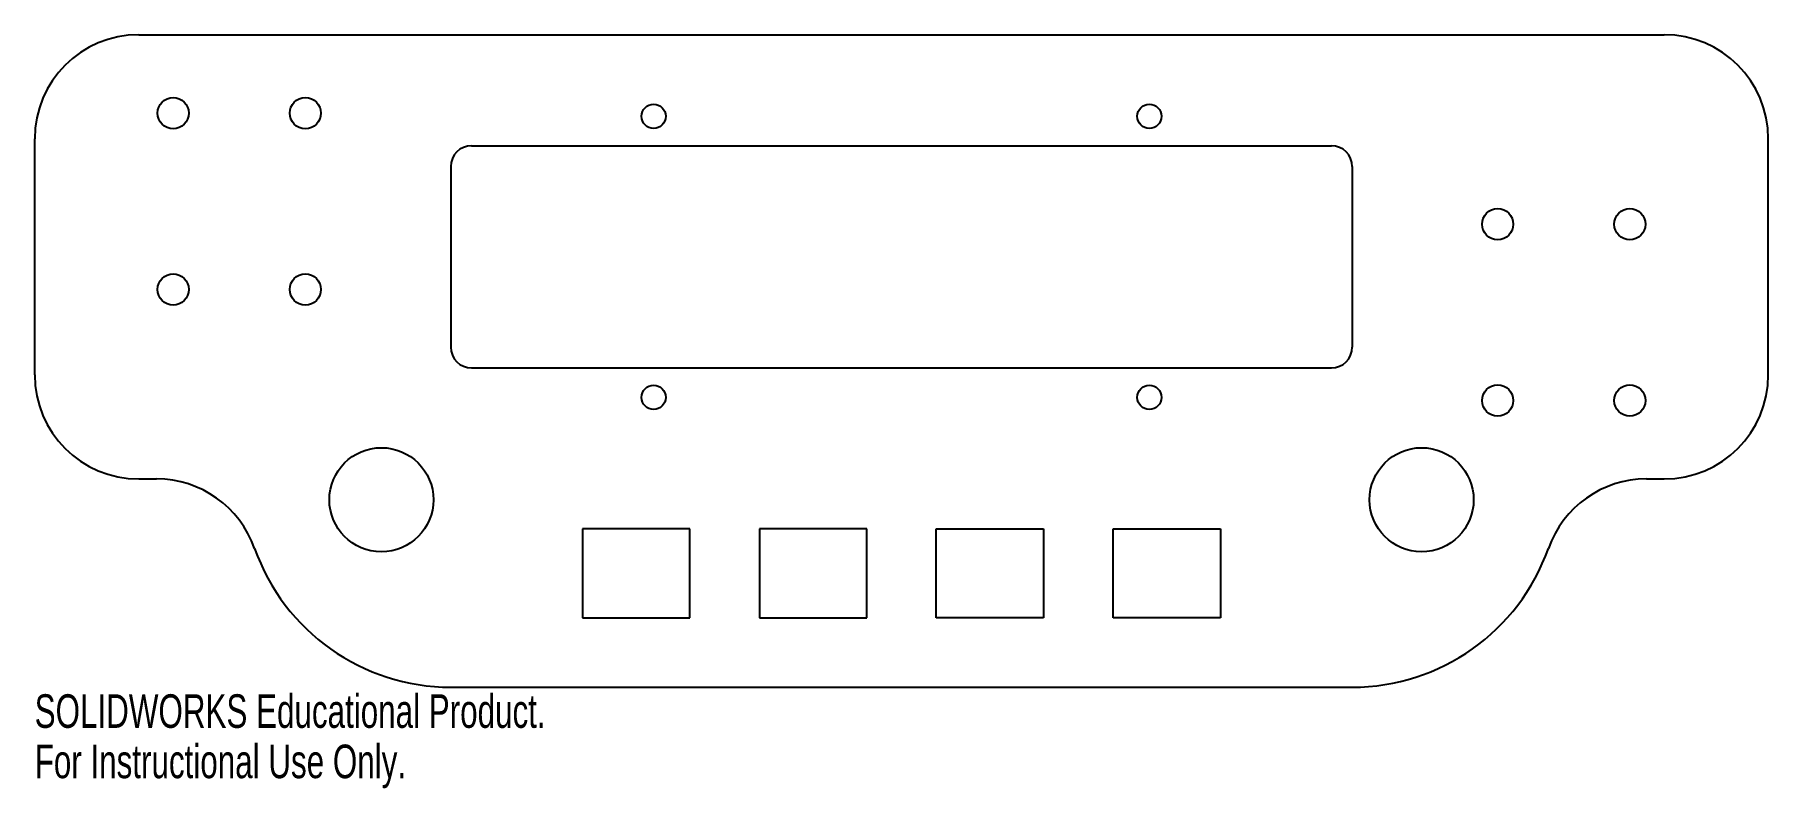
# Model space of a CAD drawing. Header units: millimetres. Extents: x -125 to 125, y -77 to 32.
import ezdxf

# ---------------------------------------------------------------- set-up
doc = ezdxf.new("R2010")
doc.units = ezdxf.units.MM
doc.styles.add('SLDTEXTSTYLE0', font='TXT', dxfattribs={"width": 0.7})

msp = doc.modelspace()

# ---------------------------------------------------------------- linework, layer by layer
at = {"color": 7, "linetype": 'Continuous', "lineweight": 25}
for p, q in [((-110, 32), (110, 32)), ((-125, -17), (-125, 17)), ((-62, 16), (62, 16)), ((125, -17), (125, 17)), ((-65, 13), (-65, -13)), ((65, 13), (65, -13)), ((-62, -16), (62, -16)), ((-110, -32), (-107.43, -32)), ((107.43, -32), (110, -32)), ((-46, -39.2), (-46, -52)), ((-30.5, -39.2), (-46, -39.2)), ((-30.5, -52), (-30.5, -39.2)), ((-20.5, -39.2), (-20.5, -52)), ((-5, -39.2), (-20.5, -39.2)), ((-5, -52), (-5, -39.2)), ((5, -39.2), (20.5, -39.2)), ((5, -52), (5, -39.2)), ((20.5, -39.2), (20.5, -52)), ((30.5, -39.2), (46, -39.2)), ((30.5, -52), (30.5, -39.2)), ((46, -39.2), (46, -52)), ((-46, -52), (-30.5, -52)), ((-20.5, -52), (-5, -52)), ((20.5, -52), (5, -52)), ((46, -52), (30.5, -52)), ((-65, -62), (65, -62))]:
    msp.add_line(p, q, dxfattribs=at)
for centre, radius in [((-105.03, 20.7), 2.25), ((-85.97, 20.7), 2.25), ((-35.75, 20.25), 1.75), ((35.75, 20.25), 1.75), ((85.97, 4.7), 2.25), ((105.03, 4.7), 2.25), ((-105.03, -4.7), 2.25), ((-85.97, -4.7), 2.25), ((-35.75, -20.25), 1.75), ((35.75, -20.25), 1.75), ((85.97, -20.7), 2.25), ((105.03, -20.7), 2.25), ((-75, -35), 7.5), ((75, -35), 7.5)]:
    msp.add_circle(centre, radius, dxfattribs=at)
for centre, radius, start, end in [((-110, 17), 15, 90, 180), ((110, 17), 15, 0, 90), ((-62, 13), 3, 90, 180), ((62, 13), 3, 0, 90), ((-62, -13), 3, 180, 270), ((62, -13), 3, 270, 0), ((-110, -17), 15, 180, 270), ((110, -17), 15, 270, 0), ((-107.43, -47), 15, 19.4712, 90), ((107.43, -47), 15, 90, 160.5288), ((-65, -32), 30, 199.4712, 270), ((65, -32), 30, 270, 340.5288)]:
    msp.add_arc(centre, radius, start, end, dxfattribs=at)

# ---------------------------------------------------------------- texts
at = {"color": 7, "linetype": 'Continuous', "char_height": 4.8336, "attachment_point": 1, "style": 'SLDTEXTSTYLE0'}
for s, insert in [('SOLIDWORKS Educational Product.', (-125, -63.02)), ('For Instructional Use Only.', (-125, -70.27))]:
    msp.add_mtext(s, dxfattribs=dict(at, insert=insert))

doc.saveas('drawing.dxf')
